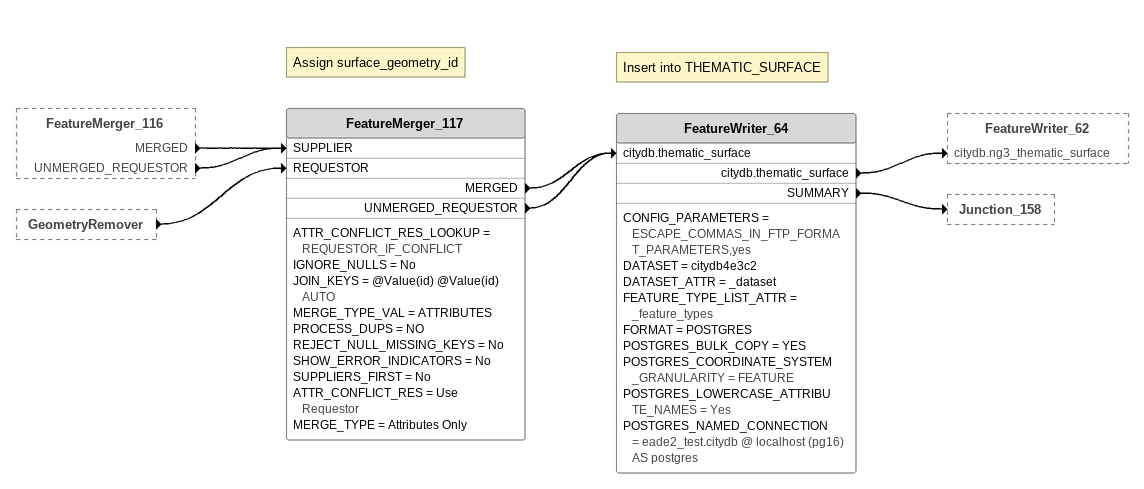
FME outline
FeatureMerger_116 [outside]
    MERGED -> FeatureMerger_117 [SUPPLIER]
    UNMERGED_REQUESTOR -> FeatureMerger_117 [SUPPLIER]
GeometryRemover [outside]
    -> FeatureMerger_117 [REQUESTOR]
Note: Assign surface_geometry_id
FeatureMerger_117
    ATTR_CONFLICT_RES_LOOKUP = REQUESTOR_IF_CONFLICT
    IGNORE_NULLS = No
    JOIN_KEYS = @Value(id) @Value(id) AUTO
    MERGE_TYPE_VAL = ATTRIBUTES
    PROCESS_DUPS = NO
    REJECT_NULL_MISSING_KEYS = No
    SHOW_ERROR_INDICATORS = No
    SUPPLIERS_FIRST = No
    ATTR_CONFLICT_RES = Use Requestor
    MERGE_TYPE = Attributes Only
    MERGED -> FeatureWriter_64 [citydb.thematic_surface]
    UNMERGED_REQUESTOR -> FeatureWriter_64 [citydb.thematic_surface]
Note: Insert into THEMATIC_SURFACE
FeatureWriter_64
    CONFIG_PARAMETERS = ESCAPE_COMMAS_IN_FTP_FORMAT_PARAMETERS,yes
    DATASET = citydb4e3c2
    DATASET_ATTR = _dataset
    FEATURE_TYPE_LIST_ATTR = _feature_types
    FORMAT = POSTGRES
    POSTGRES_BULK_COPY = YES
    POSTGRES_COORDINATE_SYSTEM_GRANULARITY = FEATURE
    POSTGRES_LOWERCASE_ATTRIBUTE_NAMES = Yes
    POSTGRES_NAMED_CONNECTION = eade2_test.citydb @ localhost (pg16) AS postgres
    citydb.thematic_surface -> FeatureWriter_62 [citydb.ng3_thematic_surface]
    SUMMARY -> Junction_158
